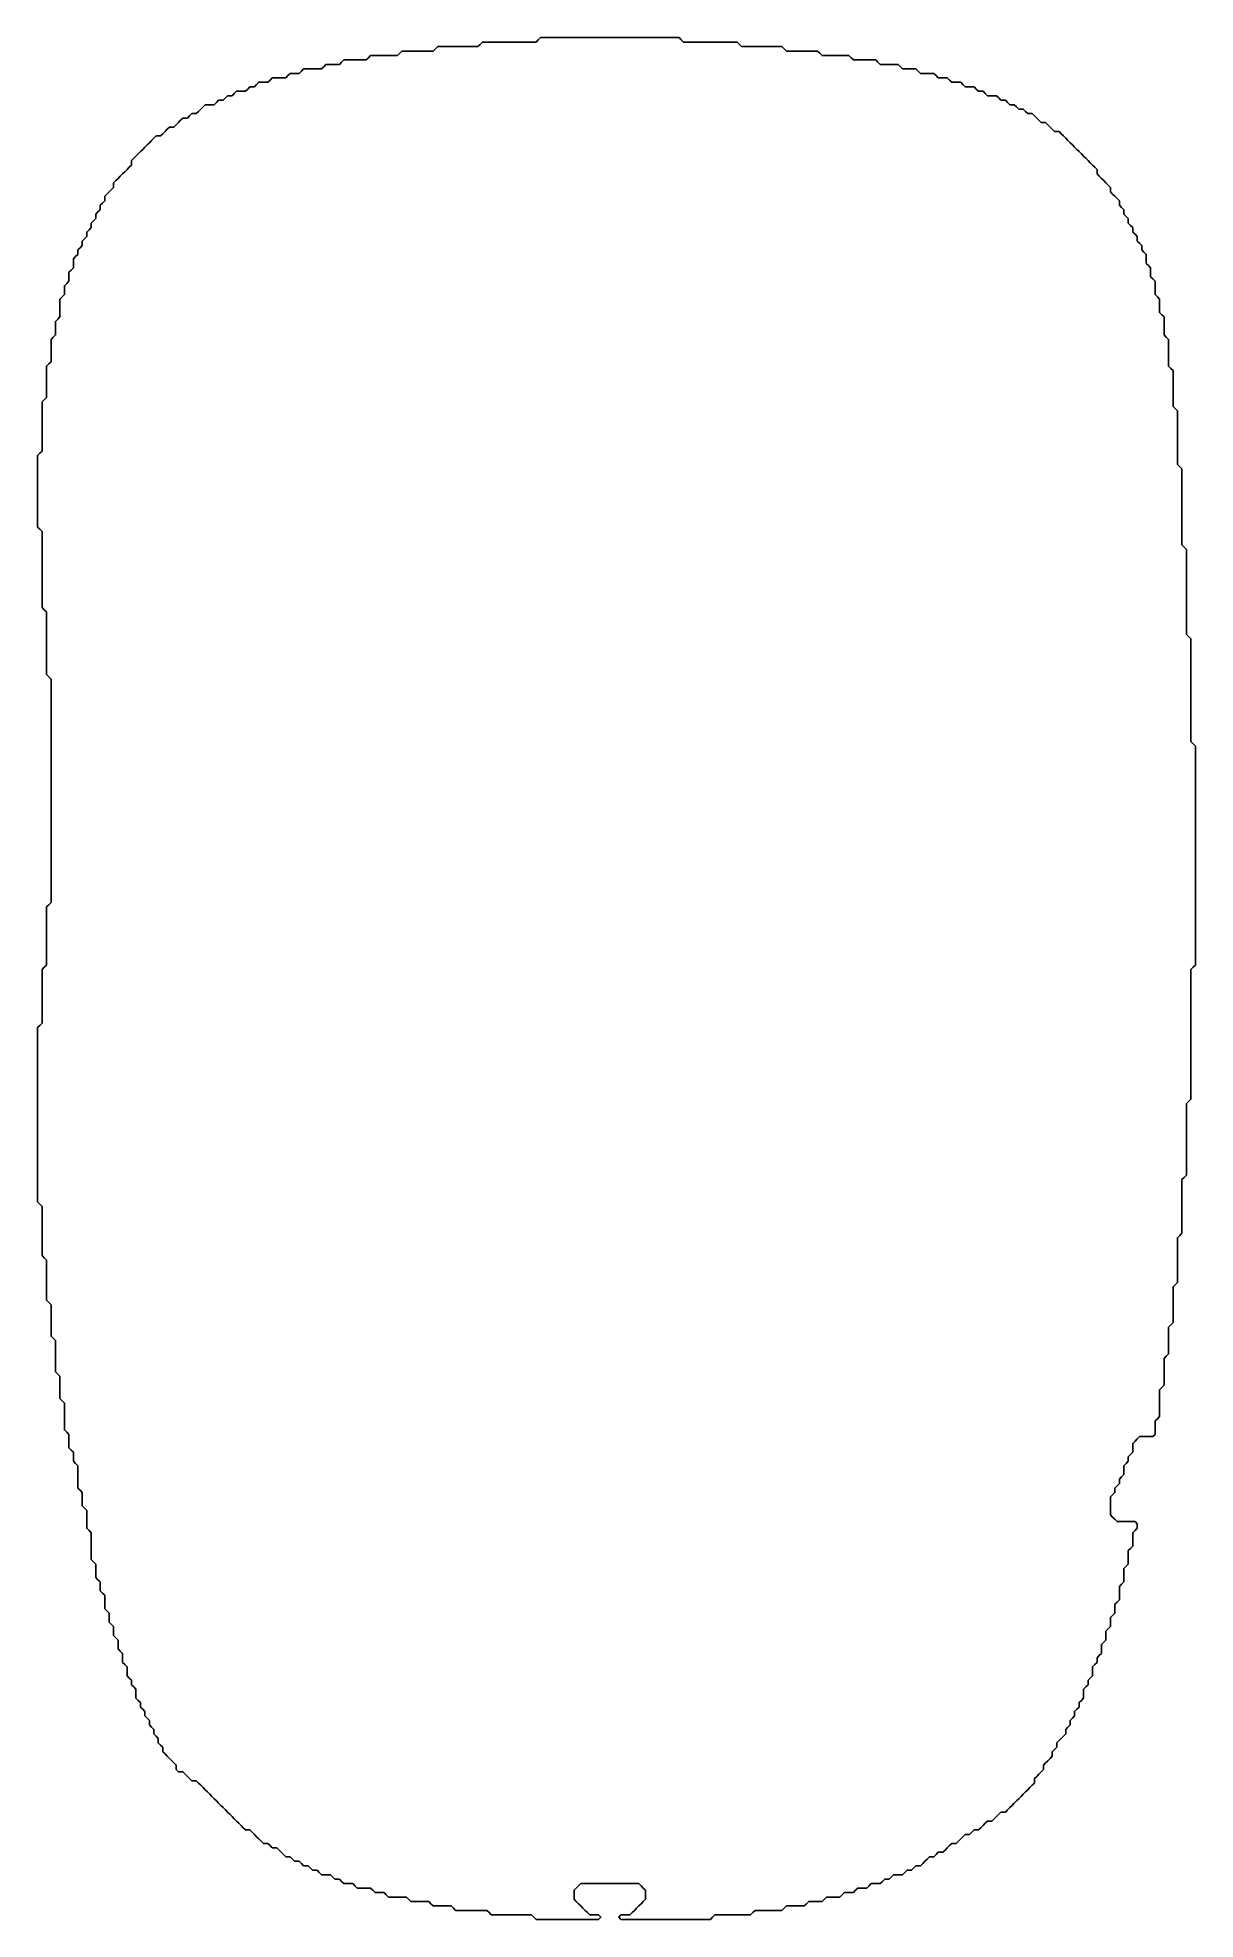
# Model space of a CAD drawing. Header units: metres. Extents: x -25.6 to 26.2, y 3.7 to 87.9.
import ezdxf

# ---------------------------------------------------------------- set-up
doc = ezdxf.new("R2010")
doc.units = ezdxf.units.M

msp = doc.modelspace()

# ---------------------------------------------------------------- linework, layer by layer
msp.add_lwpolyline([(26.17, 56.2), (26.17, 56), (26.17, 55.8), (26.17, 55.6), (26.17, 55.4), (26.17, 55.2), (26.17, 55), (26.17, 54.8), (26.17, 54.6), (26.17, 54.4), (26.17, 54.2), (26.17, 54), (26.17, 53.8), (26.17, 53.6), (26.17, 53.4), (26.17, 53.2), (26.17, 53), (26.17, 52.8), (26.17, 52.6), (26.17, 52.4), (26.17, 52.2), (26.17, 52), (26.17, 51.8), (26.17, 51.6), (26.17, 51.4), (26.17, 51.2), (26.17, 51), (26.17, 50.8), (26.17, 50.6), (26.17, 50.4), (26.17, 50.2), (26.17, 50), (26.17, 49.8), (26.17, 49.6), (26.17, 49.4), (26.17, 49.2), (26.17, 49), (26.17, 48.8), (26.17, 48.6), (26.17, 48.4), (26.17, 48.2), (26.17, 48), (26.17, 47.8), (26.17, 47.6), (26.17, 47.4), (26.17, 47.2), (26.17, 47), (26.17, 46.8), (26.17, 46.6), (26.17, 46.4), (26.07, 46.3), (25.97, 46.2), (25.97, 46), (25.97, 45.8), (25.97, 45.6), (25.97, 45.4), (25.97, 45.2), (25.97, 45), (25.97, 44.8), (25.97, 44.6), (25.97, 44.4), (25.97, 44.2), (25.97, 44), (25.97, 43.8), (25.97, 43.6), (25.97, 43.4), (25.97, 43.2), (25.97, 43), (25.97, 42.8), (25.97, 42.6), (25.97, 42.4), (25.97, 42.2), (25.97, 42), (25.97, 41.8), (25.97, 41.6), (25.97, 41.4), (25.97, 41.2), (25.97, 41), (25.97, 40.8), (25.97, 40.6), (25.97, 40.4), (25.87, 40.3), (25.77, 40.2), (25.77, 40), (25.77, 39.8), (25.77, 39.6), (25.77, 39.4), (25.77, 39.2), (25.77, 39), (25.77, 38.8), (25.77, 38.6), (25.77, 38.4), (25.77, 38.2), (25.77, 38), (25.77, 37.8), (25.77, 37.6), (25.77, 37.4), (25.77, 37.2), (25.77, 37), (25.67, 36.9), (25.57, 36.8), (25.57, 36.6), (25.57, 36.4), (25.57, 36.2), (25.57, 36), (25.57, 35.8), (25.57, 35.6), (25.57, 35.4), (25.57, 35.2), (25.57, 35), (25.57, 34.8), (25.57, 34.6), (25.57, 34.4), (25.47, 34.3), (25.37, 34.2), (25.37, 34), (25.37, 33.8), (25.37, 33.6), (25.37, 33.4), (25.37, 33.2), (25.37, 33), (25.37, 32.8), (25.37, 32.6), (25.37, 32.4), (25.37, 32.2), (25.27, 32.1), (25.17, 32), (25.17, 31.8), (25.17, 31.6), (25.17, 31.4), (25.17, 31.2), (25.17, 31), (25.17, 30.8), (25.17, 30.6), (25.17, 30.4), (25.07, 30.3), (24.97, 30.2), (24.97, 30), (24.97, 29.8), (24.97, 29.6), (24.97, 29.4), (24.97, 29.2), (24.97, 29), (24.87, 28.9), (24.77, 28.8), (24.77, 28.6), (24.77, 28.4), (24.77, 28.2), (24.77, 28), (24.77, 27.8), (24.77, 27.6), (24.67, 27.5), (24.57, 27.4), (24.57, 27.2), (24.57, 27), (24.57, 26.8), (24.57, 26.6), (24.57, 26.4), (24.57, 26.2), (24.47, 26.1), (24.37, 26), (24.37, 25.8), (24.37, 25.6), (24.37, 25.4), (24.27, 25.3), (24.07, 25.3), (23.87, 25.3), (23.67, 25.3), (23.57, 25.2), (23.47, 25.1), (23.37, 25), (23.37, 24.8), (23.37, 24.6), (23.27, 24.5), (23.17, 24.4), (23.17, 24.2), (23.07, 24.1), (22.97, 24), (22.97, 23.8), (22.97, 23.6), (22.87, 23.5), (22.77, 23.4), (22.77, 23.2), (22.67, 23.1), (22.57, 23), (22.57, 22.8), (22.47, 22.7), (22.37, 22.6), (22.37, 22.4), (22.37, 22.2), (22.37, 22), (22.37, 21.8), (22.47, 21.7), (22.57, 21.6), (22.67, 21.5), (22.87, 21.5), (23.07, 21.5), (23.27, 21.5), (23.47, 21.5), (23.57, 21.4), (23.57, 21.2), (23.47, 21.1), (23.37, 21), (23.37, 20.8), (23.37, 20.6), (23.37, 20.4), (23.27, 20.3), (23.17, 20.2), (23.17, 20), (23.17, 19.8), (23.17, 19.6), (23.07, 19.5), (22.97, 19.4), (22.97, 19.2), (22.97, 19), (22.97, 18.8), (22.87, 18.7), (22.77, 18.6), (22.77, 18.4), (22.77, 18.2), (22.77, 18), (22.67, 17.9), (22.57, 17.8), (22.57, 17.6), (22.57, 17.4), (22.47, 17.3), (22.37, 17.2), (22.37, 17), (22.37, 16.8), (22.27, 16.7), (22.17, 16.6), (22.17, 16.4), (22.17, 16.2), (22.07, 16.1), (21.97, 16), (21.97, 15.8), (21.97, 15.6), (21.87, 15.5), (21.77, 15.4), (21.77, 15.2), (21.67, 15.1), (21.57, 15), (21.57, 14.8), (21.57, 14.6), (21.47, 14.5), (21.37, 14.4), (21.37, 14.2), (21.27, 14.1), (21.17, 14), (21.17, 13.8), (21.17, 13.6), (21.07, 13.5), (20.97, 13.4), (20.97, 13.2), (20.87, 13.1), (20.77, 13), (20.77, 12.8), (20.67, 12.7), (20.57, 12.6), (20.57, 12.4), (20.47, 12.3), (20.37, 12.2), (20.37, 12), (20.27, 11.9), (20.17, 11.8), (20.07, 11.7), (19.97, 11.6), (19.97, 11.4), (19.87, 11.3), (19.77, 11.2), (19.77, 11), (19.67, 10.9), (19.57, 10.8), (19.47, 10.7), (19.37, 10.6), (19.37, 10.4), (19.27, 10.3), (19.17, 10.2), (19.07, 10.1), (18.97, 10), (18.97, 9.8), (18.87, 9.7), (18.77, 9.6), (18.67, 9.5), (18.57, 9.4), (18.47, 9.3), (18.37, 9.2), (18.27, 9.1), (18.17, 9), (18.07, 8.9), (17.97, 8.8), (17.87, 8.7), (17.77, 8.6), (17.67, 8.5), (17.47, 8.5), (17.37, 8.4), (17.27, 8.3), (17.17, 8.2), (17.07, 8.1), (16.87, 8.1), (16.77, 8), (16.67, 7.9), (16.57, 7.8), (16.47, 7.7), (16.27, 7.7), (16.17, 7.6), (16.07, 7.5), (15.87, 7.5), (15.77, 7.4), (15.67, 7.3), (15.57, 7.2), (15.47, 7.1), (15.27, 7.1), (15.17, 7), (15.07, 6.9), (14.97, 6.8), (14.87, 6.7), (14.67, 6.7), (14.57, 6.6), (14.47, 6.5), (14.27, 6.5), (14.17, 6.4), (14.07, 6.3), (13.97, 6.2), (13.87, 6.1), (13.67, 6.1), (13.57, 6), (13.47, 5.9), (13.27, 5.9), (13.17, 5.8), (13.07, 5.7), (12.87, 5.7), (12.67, 5.7), (12.57, 5.6), (12.47, 5.5), (12.27, 5.5), (12.17, 5.4), (12.07, 5.3), (11.87, 5.3), (11.67, 5.3), (11.57, 5.2), (11.47, 5.1), (11.27, 5.1), (11.07, 5.1), (10.97, 5), (10.87, 4.9), (10.67, 4.9), (10.47, 4.9), (10.37, 4.8), (10.27, 4.7), (10.07, 4.7), (9.87, 4.7), (9.67, 4.7), (9.57, 4.6), (9.47, 4.5), (9.27, 4.5), (9.07, 4.5), (8.87, 4.5), (8.77, 4.4), (8.67, 4.3), (8.47, 4.3), (8.27, 4.3), (8.07, 4.3), (7.87, 4.3), (7.77, 4.2), (7.67, 4.1), (7.47, 4.1), (7.27, 4.1), (7.07, 4.1), (6.87, 4.1), (6.67, 4.1), (6.47, 4.1), (6.37, 4), (6.27, 3.9), (6.07, 3.9), (5.87, 3.9), (5.67, 3.9), (5.47, 3.9), (5.27, 3.9), (5.07, 3.9), (4.87, 3.9), (4.67, 3.9), (4.57, 3.8), (4.47, 3.7), (4.27, 3.7), (4.07, 3.7), (3.87, 3.7), (3.67, 3.7), (3.47, 3.7), (3.27, 3.7), (3.07, 3.7), (2.87, 3.7), (2.67, 3.7), (2.47, 3.7), (2.27, 3.7), (2.07, 3.7), (1.87, 3.7), (1.67, 3.7), (1.47, 3.7), (1.27, 3.7), (1.07, 3.7), (0.87, 3.7), (0.67, 3.7), (0.47, 3.7), (0.37, 3.8), (0.47, 3.9), (0.67, 3.9), (0.87, 3.9), (0.97, 4), (1.07, 4.1), (1.17, 4.2), (1.27, 4.3), (1.37, 4.4), (1.47, 4.5), (1.57, 4.6), (1.57, 4.8), (1.57, 5), (1.47, 5.1), (1.37, 5.2), (1.27, 5.3), (1.07, 5.3), (0.87, 5.3), (0.67, 5.3), (0.47, 5.3), (0.27, 5.3), (0.07, 5.3), (-0.13, 5.3), (-0.33, 5.3), (-0.53, 5.3), (-0.73, 5.3), (-0.93, 5.3), (-1.13, 5.3), (-1.33, 5.3), (-1.43, 5.2), (-1.53, 5.1), (-1.63, 5), (-1.63, 4.8), (-1.63, 4.6), (-1.53, 4.5), (-1.43, 4.4), (-1.33, 4.3), (-1.23, 4.2), (-1.13, 4.1), (-1.03, 4), (-0.93, 3.9), (-0.73, 3.9), (-0.53, 3.9), (-0.43, 3.8), (-0.53, 3.7), (-0.73, 3.7), (-0.93, 3.7), (-1.13, 3.7), (-1.33, 3.7), (-1.53, 3.7), (-1.73, 3.7), (-1.93, 3.7), (-2.13, 3.7), (-2.33, 3.7), (-2.53, 3.7), (-2.73, 3.7), (-2.93, 3.7), (-3.13, 3.7), (-3.33, 3.7), (-3.43, 3.8), (-3.53, 3.9), (-3.73, 3.9), (-3.93, 3.9), (-4.13, 3.9), (-4.33, 3.9), (-4.53, 3.9), (-4.73, 3.9), (-4.93, 3.9), (-5.13, 3.9), (-5.33, 3.9), (-5.43, 4), (-5.53, 4.1), (-5.73, 4.1), (-5.93, 4.1), (-6.13, 4.1), (-6.33, 4.1), (-6.53, 4.1), (-6.73, 4.1), (-6.93, 4.1), (-7.03, 4.2), (-7.13, 4.3), (-7.33, 4.3), (-7.53, 4.3), (-7.73, 4.3), (-7.93, 4.3), (-8.03, 4.4), (-8.13, 4.5), (-8.33, 4.5), (-8.53, 4.5), (-8.73, 4.5), (-8.93, 4.5), (-9.03, 4.6), (-9.13, 4.7), (-9.33, 4.7), (-9.53, 4.7), (-9.73, 4.7), (-9.93, 4.7), (-10.03, 4.8), (-10.13, 4.9), (-10.33, 4.9), (-10.53, 4.9), (-10.63, 5), (-10.73, 5.1), (-10.93, 5.1), (-11.13, 5.1), (-11.33, 5.1), (-11.43, 5.2), (-11.53, 5.3), (-11.73, 5.3), (-11.93, 5.3), (-12.03, 5.4), (-12.13, 5.5), (-12.33, 5.5), (-12.43, 5.6), (-12.53, 5.7), (-12.73, 5.7), (-12.93, 5.7), (-13.03, 5.8), (-13.13, 5.9), (-13.33, 5.9), (-13.43, 6), (-13.53, 6.1), (-13.73, 6.1), (-13.83, 6.2), (-13.93, 6.3), (-14.13, 6.3), (-14.23, 6.4), (-14.33, 6.5), (-14.53, 6.5), (-14.63, 6.6), (-14.73, 6.7), (-14.83, 6.8), (-14.93, 6.9), (-15.13, 6.9), (-15.23, 7), (-15.33, 7.1), (-15.53, 7.1), (-15.63, 7.2), (-15.73, 7.3), (-15.83, 7.4), (-15.93, 7.5), (-16.03, 7.6), (-16.13, 7.7), (-16.33, 7.7), (-16.43, 7.8), (-16.53, 7.9), (-16.63, 8), (-16.73, 8.1), (-16.83, 8.2), (-16.93, 8.3), (-17.03, 8.4), (-17.13, 8.5), (-17.23, 8.6), (-17.33, 8.7), (-17.43, 8.8), (-17.53, 8.9), (-17.63, 9), (-17.73, 9.1), (-17.83, 9.2), (-17.93, 9.3), (-18.03, 9.4), (-18.13, 9.5), (-18.23, 9.6), (-18.33, 9.7), (-18.43, 9.8), (-18.53, 9.9), (-18.73, 9.9), (-18.83, 10), (-18.93, 10.1), (-19.03, 10.2), (-19.13, 10.3), (-19.33, 10.3), (-19.43, 10.4), (-19.43, 10.6), (-19.53, 10.7), (-19.63, 10.8), (-19.73, 10.9), (-19.83, 11), (-19.93, 11.1), (-20.03, 11.2), (-20.03, 11.4), (-20.13, 11.5), (-20.23, 11.6), (-20.23, 11.8), (-20.33, 11.9), (-20.43, 12), (-20.43, 12.2), (-20.53, 12.3), (-20.63, 12.4), (-20.63, 12.6), (-20.73, 12.7), (-20.83, 12.8), (-20.83, 13), (-20.93, 13.1), (-21.03, 13.2), (-21.03, 13.4), (-21.13, 13.5), (-21.23, 13.6), (-21.23, 13.8), (-21.23, 14), (-21.33, 14.1), (-21.43, 14.2), (-21.43, 14.4), (-21.53, 14.5), (-21.63, 14.6), (-21.63, 14.8), (-21.63, 15), (-21.73, 15.1), (-21.83, 15.2), (-21.83, 15.4), (-21.83, 15.6), (-21.93, 15.7), (-22.03, 15.8), (-22.03, 16), (-22.03, 16.2), (-22.13, 16.3), (-22.23, 16.4), (-22.23, 16.6), (-22.23, 16.8), (-22.33, 16.9), (-22.43, 17), (-22.43, 17.2), (-22.43, 17.4), (-22.53, 17.5), (-22.63, 17.6), (-22.63, 17.8), (-22.63, 18), (-22.63, 18.2), (-22.73, 18.3), (-22.83, 18.4), (-22.83, 18.6), (-22.83, 18.8), (-22.93, 18.9), (-23.03, 19), (-23.03, 19.2), (-23.03, 19.4), (-23.03, 19.6), (-23.13, 19.7), (-23.23, 19.8), (-23.23, 20), (-23.23, 20.2), (-23.23, 20.4), (-23.23, 20.6), (-23.23, 20.8), (-23.23, 21), (-23.33, 21.1), (-23.43, 21.2), (-23.43, 21.4), (-23.43, 21.6), (-23.43, 21.8), (-23.43, 22), (-23.53, 22.1), (-23.63, 22.2), (-23.63, 22.4), (-23.63, 22.6), (-23.63, 22.8), (-23.73, 22.9), (-23.83, 23), (-23.83, 23.2), (-23.83, 23.4), (-23.83, 23.6), (-23.83, 23.8), (-23.83, 24), (-23.93, 24.1), (-24.03, 24.2), (-24.03, 24.4), (-24.03, 24.6), (-24.13, 24.7), (-24.23, 24.8), (-24.23, 25), (-24.23, 25.2), (-24.23, 25.4), (-24.33, 25.5), (-24.43, 25.6), (-24.43, 25.8), (-24.43, 26), (-24.43, 26.2), (-24.43, 26.4), (-24.43, 26.6), (-24.43, 26.8), (-24.53, 26.9), (-24.63, 27), (-24.63, 27.2), (-24.63, 27.4), (-24.63, 27.6), (-24.63, 27.8), (-24.63, 28), (-24.73, 28.1), (-24.83, 28.2), (-24.83, 28.4), (-24.83, 28.6), (-24.83, 28.8), (-24.83, 29), (-24.83, 29.2), (-24.83, 29.4), (-24.83, 29.6), (-24.93, 29.7), (-25.03, 29.8), (-25.03, 30), (-25.03, 30.2), (-25.03, 30.4), (-25.03, 30.6), (-25.03, 30.8), (-25.03, 31), (-25.03, 31.2), (-25.13, 31.3), (-25.23, 31.4), (-25.23, 31.6), (-25.23, 31.8), (-25.23, 32), (-25.23, 32.2), (-25.23, 32.4), (-25.23, 32.6), (-25.23, 32.8), (-25.23, 33), (-25.23, 33.2), (-25.33, 33.3), (-25.43, 33.4), (-25.43, 33.6), (-25.43, 33.8), (-25.43, 34), (-25.43, 34.2), (-25.43, 34.4), (-25.43, 34.6), (-25.43, 34.8), (-25.43, 35), (-25.43, 35.2), (-25.43, 35.4), (-25.43, 35.6), (-25.53, 35.7), (-25.63, 35.8), (-25.63, 36), (-25.63, 36.2), (-25.63, 36.4), (-25.63, 36.6), (-25.63, 36.8), (-25.63, 37), (-25.63, 37.2), (-25.63, 37.4), (-25.63, 37.6), (-25.63, 37.8), (-25.63, 38), (-25.63, 38.2), (-25.63, 38.4), (-25.63, 38.6), (-25.63, 38.8), (-25.63, 39), (-25.63, 39.2), (-25.63, 39.4), (-25.63, 39.6), (-25.63, 39.8), (-25.63, 40), (-25.63, 40.2), (-25.63, 40.4), (-25.63, 40.6), (-25.63, 40.8), (-25.63, 41), (-25.63, 41.2), (-25.63, 41.4), (-25.63, 41.6), (-25.63, 41.8), (-25.63, 42), (-25.63, 42.2), (-25.63, 42.4), (-25.63, 42.6), (-25.63, 42.8), (-25.63, 43), (-25.63, 43.2), (-25.63, 43.4), (-25.63, 43.6), (-25.53, 43.7), (-25.43, 43.8), (-25.43, 44), (-25.43, 44.2), (-25.43, 44.4), (-25.43, 44.6), (-25.43, 44.8), (-25.43, 45), (-25.43, 45.2), (-25.43, 45.4), (-25.43, 45.6), (-25.43, 45.8), (-25.43, 46), (-25.43, 46.2), (-25.33, 46.3), (-25.23, 46.4), (-25.23, 46.6), (-25.23, 46.8), (-25.23, 47), (-25.23, 47.2), (-25.23, 47.4), (-25.23, 47.6), (-25.23, 47.8), (-25.23, 48), (-25.23, 48.2), (-25.23, 48.4), (-25.23, 48.6), (-25.23, 48.8), (-25.23, 49), (-25.13, 49.1), (-25.03, 49.2), (-25.03, 49.4), (-25.03, 49.6), (-25.03, 49.8), (-25.03, 50), (-25.03, 50.2), (-25.03, 50.4), (-25.03, 50.6), (-25.03, 50.8), (-25.03, 51), (-25.03, 51.2), (-25.03, 51.4), (-25.03, 51.6), (-25.03, 51.8), (-25.03, 52), (-25.03, 52.2), (-25.03, 52.4), (-25.03, 52.6), (-25.03, 52.8), (-25.03, 53), (-25.03, 53.2), (-25.03, 53.4), (-25.03, 53.6), (-25.03, 53.8), (-25.03, 54), (-25.03, 54.2), (-25.03, 54.4), (-25.03, 54.6), (-25.03, 54.8), (-25.03, 55), (-25.03, 55.2), (-25.03, 55.4), (-25.03, 55.6), (-25.03, 55.8), (-25.03, 56), (-25.03, 56.2), (-25.03, 56.4), (-25.03, 56.6), (-25.03, 56.8), (-25.03, 57), (-25.03, 57.2), (-25.03, 57.4), (-25.03, 57.6), (-25.03, 57.8), (-25.03, 58), (-25.03, 58.2), (-25.03, 58.4), (-25.03, 58.6), (-25.03, 58.8), (-25.03, 59), (-25.03, 59.2), (-25.13, 59.3), (-25.23, 59.4), (-25.23, 59.6), (-25.23, 59.8), (-25.23, 60), (-25.23, 60.2), (-25.23, 60.4), (-25.23, 60.6), (-25.23, 60.8), (-25.23, 61), (-25.23, 61.2), (-25.23, 61.4), (-25.23, 61.6), (-25.23, 61.8), (-25.23, 62), (-25.23, 62.2), (-25.33, 62.3), (-25.43, 62.4), (-25.43, 62.6), (-25.43, 62.8), (-25.43, 63), (-25.43, 63.2), (-25.43, 63.4), (-25.43, 63.6), (-25.43, 63.8), (-25.43, 64), (-25.43, 64.2), (-25.43, 64.4), (-25.43, 64.6), (-25.43, 64.8), (-25.43, 65), (-25.43, 65.2), (-25.43, 65.4), (-25.43, 65.6), (-25.43, 65.8), (-25.53, 65.9), (-25.63, 66), (-25.63, 66.2), (-25.63, 66.4), (-25.63, 66.6), (-25.63, 66.8), (-25.63, 67), (-25.63, 67.2), (-25.63, 67.4), (-25.63, 67.6), (-25.63, 67.8), (-25.63, 68), (-25.63, 68.2), (-25.63, 68.4), (-25.63, 68.6), (-25.63, 68.8), (-25.63, 69), (-25.63, 69.2), (-25.53, 69.3), (-25.43, 69.4), (-25.43, 69.6), (-25.43, 69.8), (-25.43, 70), (-25.43, 70.2), (-25.43, 70.4), (-25.43, 70.6), (-25.43, 70.8), (-25.43, 71), (-25.43, 71.2), (-25.43, 71.4), (-25.43, 71.6), (-25.33, 71.7), (-25.23, 71.8), (-25.23, 72), (-25.23, 72.2), (-25.23, 72.4), (-25.23, 72.6), (-25.23, 72.8), (-25.23, 73), (-25.23, 73.2), (-25.13, 73.3), (-25.03, 73.4), (-25.03, 73.6), (-25.03, 73.8), (-25.03, 74), (-25.03, 74.2), (-25.03, 74.4), (-24.93, 74.5), (-24.83, 74.6), (-24.83, 74.8), (-24.83, 75), (-24.83, 75.2), (-24.73, 75.3), (-24.63, 75.4), (-24.63, 75.6), (-24.63, 75.8), (-24.63, 76), (-24.63, 76.2), (-24.53, 76.3), (-24.43, 76.4), (-24.43, 76.6), (-24.43, 76.8), (-24.33, 76.9), (-24.23, 77), (-24.23, 77.2), (-24.23, 77.4), (-24.13, 77.5), (-24.03, 77.6), (-24.03, 77.8), (-24.03, 78), (-23.93, 78.1), (-23.83, 78.2), (-23.83, 78.4), (-23.73, 78.5), (-23.63, 78.6), (-23.63, 78.8), (-23.53, 78.9), (-23.43, 79), (-23.43, 79.2), (-23.33, 79.3), (-23.23, 79.4), (-23.23, 79.6), (-23.13, 79.7), (-23.03, 79.8), (-23.03, 80), (-22.93, 80.1), (-22.83, 80.2), (-22.83, 80.4), (-22.73, 80.5), (-22.63, 80.6), (-22.63, 80.8), (-22.53, 80.9), (-22.43, 81), (-22.33, 81.1), (-22.23, 81.2), (-22.23, 81.4), (-22.13, 81.5), (-22.03, 81.6), (-21.93, 81.7), (-21.83, 81.8), (-21.73, 81.9), (-21.63, 82), (-21.53, 82.1), (-21.43, 82.2), (-21.43, 82.4), (-21.33, 82.5), (-21.23, 82.6), (-21.13, 82.7), (-21.03, 82.8), (-20.93, 82.9), (-20.83, 83), (-20.73, 83.1), (-20.63, 83.2), (-20.53, 83.3), (-20.43, 83.4), (-20.33, 83.5), (-20.13, 83.5), (-20.03, 83.6), (-19.93, 83.7), (-19.83, 83.8), (-19.73, 83.9), (-19.53, 83.9), (-19.43, 84), (-19.33, 84.1), (-19.23, 84.2), (-19.13, 84.3), (-18.93, 84.3), (-18.83, 84.4), (-18.73, 84.5), (-18.53, 84.5), (-18.43, 84.6), (-18.33, 84.7), (-18.23, 84.8), (-18.13, 84.9), (-17.93, 84.9), (-17.73, 84.9), (-17.63, 85), (-17.53, 85.1), (-17.33, 85.1), (-17.23, 85.2), (-17.13, 85.3), (-16.93, 85.3), (-16.83, 85.4), (-16.73, 85.5), (-16.53, 85.5), (-16.33, 85.5), (-16.23, 85.6), (-16.13, 85.7), (-15.93, 85.7), (-15.83, 85.8), (-15.73, 85.9), (-15.53, 85.9), (-15.33, 85.9), (-15.23, 86), (-15.13, 86.1), (-14.93, 86.1), (-14.73, 86.1), (-14.53, 86.1), (-14.43, 86.2), (-14.33, 86.3), (-14.13, 86.3), (-13.93, 86.3), (-13.83, 86.4), (-13.73, 86.5), (-13.53, 86.5), (-13.33, 86.5), (-13.13, 86.5), (-12.93, 86.5), (-12.83, 86.6), (-12.73, 86.7), (-12.53, 86.7), (-12.33, 86.7), (-12.13, 86.7), (-12.03, 86.8), (-11.93, 86.9), (-11.73, 86.9), (-11.53, 86.9), (-11.33, 86.9), (-11.13, 86.9), (-10.93, 86.9), (-10.83, 87), (-10.73, 87.1), (-10.53, 87.1), (-10.33, 87.1), (-10.13, 87.1), (-9.93, 87.1), (-9.73, 87.1), (-9.53, 87.1), (-9.43, 87.2), (-9.33, 87.3), (-9.13, 87.3), (-8.93, 87.3), (-8.73, 87.3), (-8.53, 87.3), (-8.33, 87.3), (-8.13, 87.3), (-7.93, 87.3), (-7.83, 87.4), (-7.73, 87.5), (-7.53, 87.5), (-7.33, 87.5), (-7.13, 87.5), (-6.93, 87.5), (-6.73, 87.5), (-6.53, 87.5), (-6.33, 87.5), (-6.13, 87.5), (-5.93, 87.5), (-5.83, 87.6), (-5.73, 87.7), (-5.53, 87.7), (-5.33, 87.7), (-5.13, 87.7), (-4.93, 87.7), (-4.73, 87.7), (-4.53, 87.7), (-4.33, 87.7), (-4.13, 87.7), (-3.93, 87.7), (-3.73, 87.7), (-3.53, 87.7), (-3.33, 87.7), (-3.23, 87.8), (-3.13, 87.9), (-2.93, 87.9), (-2.73, 87.9), (-2.53, 87.9), (-2.33, 87.9), (-2.13, 87.9), (-1.93, 87.9), (-1.73, 87.9), (-1.53, 87.9), (-1.33, 87.9), (-1.13, 87.9), (-0.93, 87.9), (-0.73, 87.9), (-0.53, 87.9), (-0.33, 87.9), (-0.13, 87.9), (0.07, 87.9), (0.27, 87.9), (0.47, 87.9), (0.67, 87.9), (0.87, 87.9), (1.07, 87.9), (1.27, 87.9), (1.47, 87.9), (1.67, 87.9), (1.87, 87.9), (2.07, 87.9), (2.27, 87.9), (2.47, 87.9), (2.67, 87.9), (2.87, 87.9), (3.07, 87.9), (3.17, 87.8), (3.27, 87.7), (3.47, 87.7), (3.67, 87.7), (3.87, 87.7), (4.07, 87.7), (4.27, 87.7), (4.47, 87.7), (4.67, 87.7), (4.87, 87.7), (5.07, 87.7), (5.27, 87.7), (5.47, 87.7), (5.67, 87.7), (5.77, 87.6), (5.87, 87.5), (6.07, 87.5), (6.27, 87.5), (6.47, 87.5), (6.67, 87.5), (6.87, 87.5), (7.07, 87.5), (7.27, 87.5), (7.47, 87.5), (7.67, 87.5), (7.77, 87.4), (7.87, 87.3), (8.07, 87.3), (8.27, 87.3), (8.47, 87.3), (8.67, 87.3), (8.87, 87.3), (9.07, 87.3), (9.27, 87.3), (9.37, 87.2), (9.47, 87.1), (9.67, 87.1), (9.87, 87.1), (10.07, 87.1), (10.27, 87.1), (10.47, 87.1), (10.67, 87.1), (10.77, 87), (10.87, 86.9), (11.07, 86.9), (11.27, 86.9), (11.47, 86.9), (11.67, 86.9), (11.87, 86.9), (11.97, 86.8), (12.07, 86.7), (12.27, 86.7), (12.47, 86.7), (12.67, 86.7), (12.87, 86.7), (12.97, 86.6), (13.07, 86.5), (13.27, 86.5), (13.47, 86.5), (13.67, 86.5), (13.77, 86.4), (13.87, 86.3), (14.07, 86.3), (14.27, 86.3), (14.47, 86.3), (14.57, 86.2), (14.67, 86.1), (14.87, 86.1), (15.07, 86.1), (15.17, 86), (15.27, 85.9), (15.47, 85.9), (15.67, 85.9), (15.77, 85.8), (15.87, 85.7), (16.07, 85.7), (16.27, 85.7), (16.37, 85.6), (16.47, 85.5), (16.67, 85.5), (16.77, 85.4), (16.87, 85.3), (17.07, 85.3), (17.27, 85.3), (17.37, 85.2), (17.47, 85.1), (17.67, 85.1), (17.77, 85), (17.87, 84.9), (18.07, 84.9), (18.17, 84.8), (18.27, 84.7), (18.47, 84.7), (18.57, 84.6), (18.67, 84.5), (18.87, 84.5), (18.97, 84.4), (19.07, 84.3), (19.17, 84.2), (19.27, 84.1), (19.47, 84.1), (19.57, 84), (19.67, 83.9), (19.77, 83.8), (19.87, 83.7), (20.07, 83.7), (20.17, 83.6), (20.27, 83.5), (20.37, 83.4), (20.47, 83.3), (20.57, 83.2), (20.67, 83.1), (20.77, 83), (20.87, 82.9), (20.97, 82.8), (21.07, 82.7), (21.17, 82.6), (21.27, 82.5), (21.37, 82.4), (21.47, 82.3), (21.57, 82.2), (21.67, 82.1), (21.77, 82), (21.77, 81.8), (21.87, 81.7), (21.97, 81.6), (22.07, 81.5), (22.17, 81.4), (22.27, 81.3), (22.37, 81.2), (22.37, 81), (22.47, 80.9), (22.57, 80.8), (22.67, 80.7), (22.77, 80.6), (22.77, 80.4), (22.87, 80.3), (22.97, 80.2), (22.97, 80), (23.07, 79.9), (23.17, 79.8), (23.17, 79.6), (23.27, 79.5), (23.37, 79.4), (23.37, 79.2), (23.47, 79.1), (23.57, 79), (23.57, 78.8), (23.67, 78.7), (23.77, 78.6), (23.77, 78.4), (23.87, 78.3), (23.97, 78.2), (23.97, 78), (23.97, 77.8), (24.07, 77.7), (24.17, 77.6), (24.17, 77.4), (24.17, 77.2), (24.27, 77.1), (24.37, 77), (24.37, 76.8), (24.37, 76.6), (24.37, 76.4), (24.47, 76.3), (24.57, 76.2), (24.57, 76), (24.57, 75.8), (24.57, 75.6), (24.67, 75.5), (24.77, 75.4), (24.77, 75.2), (24.77, 75), (24.77, 74.8), (24.77, 74.6), (24.87, 74.5), (24.97, 74.4), (24.97, 74.2), (24.97, 74), (24.97, 73.8), (24.97, 73.6), (24.97, 73.4), (24.97, 73.2), (25.07, 73.1), (25.17, 73), (25.17, 72.8), (25.17, 72.6), (25.17, 72.4), (25.17, 72.2), (25.17, 72), (25.17, 71.8), (25.17, 71.6), (25.17, 71.4), (25.27, 71.3), (25.37, 71.2), (25.37, 71), (25.37, 70.8), (25.37, 70.6), (25.37, 70.4), (25.37, 70.2), (25.37, 70), (25.37, 69.8), (25.37, 69.6), (25.37, 69.4), (25.37, 69.2), (25.37, 69), (25.37, 68.8), (25.47, 68.7), (25.57, 68.6), (25.57, 68.4), (25.57, 68.2), (25.57, 68), (25.57, 67.8), (25.57, 67.6), (25.57, 67.4), (25.57, 67.2), (25.57, 67), (25.57, 66.8), (25.57, 66.6), (25.57, 66.4), (25.57, 66.2), (25.57, 66), (25.57, 65.8), (25.57, 65.6), (25.57, 65.4), (25.57, 65.2), (25.67, 65.1), (25.77, 65), (25.77, 64.8), (25.77, 64.6), (25.77, 64.4), (25.77, 64.2), (25.77, 64), (25.77, 63.8), (25.77, 63.6), (25.77, 63.4), (25.77, 63.2), (25.77, 63), (25.77, 62.8), (25.77, 62.6), (25.77, 62.4), (25.77, 62.2), (25.77, 62), (25.77, 61.8), (25.77, 61.6), (25.77, 61.4), (25.77, 61.2), (25.87, 61.1), (25.97, 61), (25.97, 60.8), (25.97, 60.6), (25.97, 60.4), (25.97, 60.2), (25.97, 60), (25.97, 59.8), (25.97, 59.6), (25.97, 59.4), (25.97, 59.2), (25.97, 59), (25.97, 58.8), (25.97, 58.6), (25.97, 58.4), (25.97, 58.2), (25.97, 58), (25.97, 57.8), (25.97, 57.6), (25.97, 57.4), (25.97, 57.2), (25.97, 57), (25.97, 56.8), (25.97, 56.6), (25.97, 56.4), (26.07, 56.3), (26.17, 56.2)], close=True)

doc.saveas('drawing.dxf')
